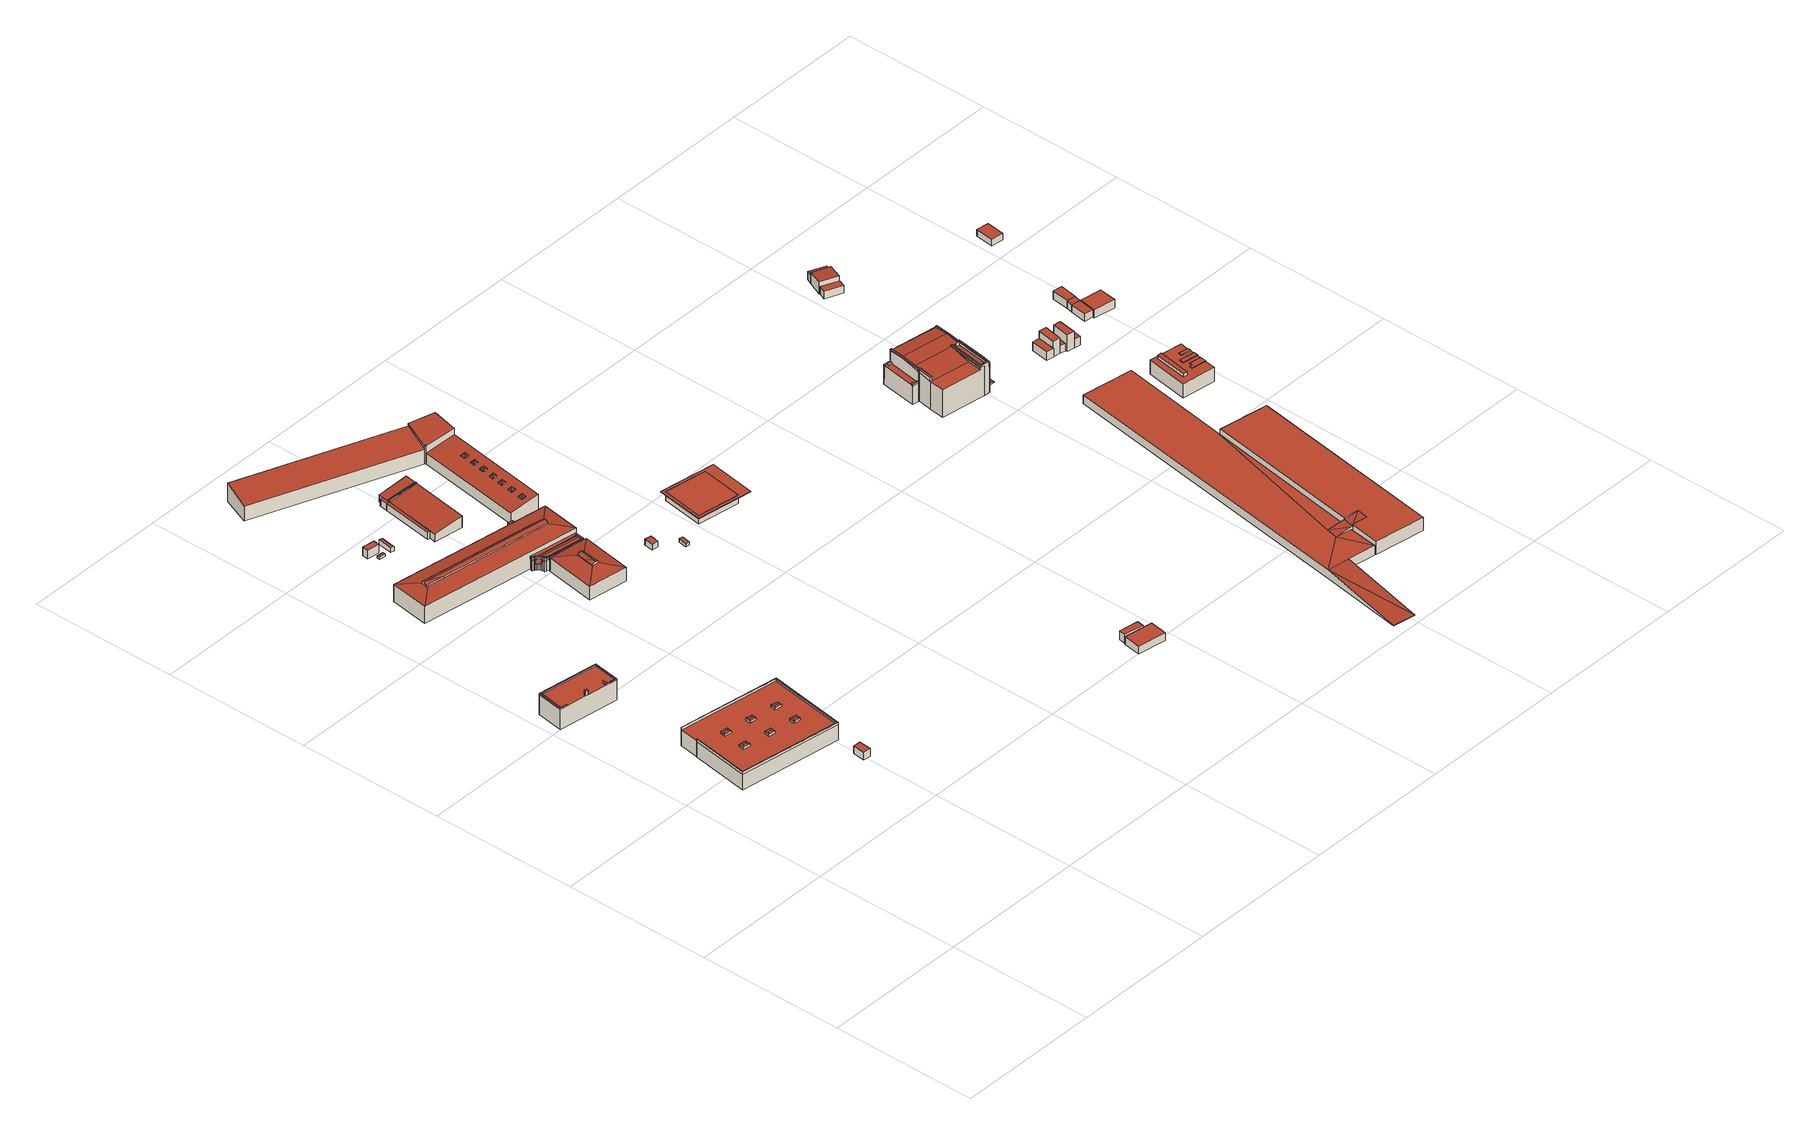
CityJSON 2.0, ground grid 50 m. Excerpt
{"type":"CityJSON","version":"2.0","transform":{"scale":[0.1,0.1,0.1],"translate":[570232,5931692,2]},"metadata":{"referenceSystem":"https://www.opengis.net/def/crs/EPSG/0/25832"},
"CityObjects":{
"building1":{"type":"Building","attributes":{"Grundfläche 2D":"194.594080","Grundhöhe NN":"5.024"},"children":["building1-1","building1-2"],"geometry":[{"type":"Solid","lod":"3","boundaries":[[[[0,1,2,3,4,5,6,7,8,9,10,11,12,13,14]],[[15,16,17,18,19,20,21,22,23,24]],[[8,7,23,22]],[[9,8,22,21]],[[10,9,21,20]],[[11,10,20,19]],[[12,11,19,18]],[[18,17,13,12]],[[25,14,13,17]],[[25,26,27,1,0,14]],[[27,28,2,1]],[[28,29,3,2]],[[29,30,31,24,6,5,4,3]],[[24,23,7,6]],[[32,27,26,25,33,34]],[[28,27,32,35]],[[29,28,35,36]],[[37,33,25,17,16,15,24,31,30,29,36,38]],[[33,37,38,36,35,32,34]]]],"semantics":{"surfaces":[{"type":"RoofSurface"},{"type":"WallSurface"},{"type":"GroundSurface"}],"values":[[0,0,1,1,1,1,1,1,1,1,1,1,1,1,1,1,1,1,2]]}}]},
"building1-1":{"type":"BuildingInstallation","parents":["building1"],"geometry":[{"type":"MultiSurface","lod":"3","boundaries":[[[39,40,41,42]],[[43,42,41]],[[40,39,44]],[[41,40,44,43]]],"semantics":{"surfaces":[{"type":"RoofSurface"},{"type":"WallSurface"}],"values":[0,1,1,1]}}]},
"building1-2":{"type":"BuildingInstallation","parents":["building1"],"geometry":[{"type":"MultiSurface","lod":"3","boundaries":[[[45,46,47,48]],[[48,47,16,49]],[[45,48,49,50]],[[50,15,46,45]],[[47,46,15,16]]],"semantics":{"surfaces":[{"type":"RoofSurface"},{"type":"WallSurface"}],"values":[0,1,1,1,1]}}]},
"building2":{"type":"Building","attributes":{"Grundfläche 2D":"957.517806","Grundhöhe NN":"5.438"},"children":["building2-1","building2-2","building2-3","building2-4","building2-5","building2-6"],"geometry":[{"type":"Solid","lod":"3","boundaries":[[[[51,52,53,54,55,56,57,58,59,60]],[[61,62,63,64,65]],[[66,64,56,55]],[[57,56,64,63]],[[63,62,58,57]],[[59,58,62,61]],[[60,59,61,65]],[[65,67,51,60]],[[67,68,52,51]],[[68,69,53,52]],[[69,70,54,53]],[[70,66,55,54]],[[65,64,66,71,72]],[[67,65,72,73]],[[68,67,73,74]],[[69,68,74,75]],[[70,69,75,76]],[[66,70,76,71]],[[75,74,73,72,71,76]]]],"semantics":{"surfaces":[{"type":"RoofSurface"},{"type":"WallSurface"},{"type":"GroundSurface"}],"values":[[0,0,1,1,1,1,1,1,1,1,1,1,1,1,1,1,1,1,2]]}}]},
"building2-1":{"type":"BuildingInstallation","parents":["building2"],"geometry":[{"type":"MultiSurface","lod":"3","boundaries":[[[77,78,79]],[[79,78,80,81]],[[77,82,80,78]],[[81,80,82]],[[83,84,77,79]],[[84,85,82,77]],[[85,86,81,82]],[[86,83,79,81]]],"semantics":{"surfaces":[{"type":"RoofSurface"},{"type":"WallSurface"}],"values":[0,0,0,0,1,1,1,1]}}]},
"building2-2":{"type":"BuildingInstallation","parents":["building2"],"geometry":[{"type":"MultiSurface","lod":"3","boundaries":[[[87,88,89]],[[89,88,90,91]],[[87,92,90,88]],[[91,90,92]],[[93,94,87,89]],[[94,95,92,87]],[[91,92,95,96]],[[89,91,96,93]]],"semantics":{"surfaces":[{"type":"RoofSurface"},{"type":"WallSurface"}],"values":[0,0,0,0,1,1,1,1]}}]},
"building2-3":{"type":"BuildingInstallation","parents":["building2"],"geometry":[{"type":"MultiSurface","lod":"3","boundaries":[[[97,98,99]],[[99,98,100,101]],[[97,102,100,98]],[[101,100,102]],[[103,104,97,99]],[[104,105,102,97]],[[105,106,101,102]],[[106,103,99,101]]],"semantics":{"surfaces":[{"type":"RoofSurface"},{"type":"WallSurface"}],"values":[0,0,0,0,1,1,1,1]}}]},
"building2-4":{"type":"BuildingInstallation","parents":["building2"],"geometry":[{"type":"MultiSurface","lod":"3","boundaries":[[[107,108,109]],[[109,108,110,111]],[[107,112,110,108]],[[111,110,112]],[[113,114,107,109]],[[114,115,112,107]],[[115,116,111,112]],[[116,113,109,111]]],"semantics":{"surfaces":[{"type":"RoofSurface"},{"type":"WallSurface"}],"values":[0,0,0,0,1,1,1,1]}}]},
"building2-5":{"type":"BuildingInstallation","parents":["building2"],"geometry":[{"type":"MultiSurface","lod":"3","boundaries":[[[117,118,119]],[[119,118,120,121]],[[117,122,120,118]],[[121,120,122]],[[123,124,117,119]],[[124,125,122,117]],[[125,126,121,122]],[[126,123,119,121]]],"semantics":{"surfaces":[{"type":"RoofSurface"},{"type":"WallSurface"}],"values":[0,0,0,0,1,1,1,1]}}]},
"building2-6":{"type":"BuildingInstallation","parents":["building2"],"geometry":[{"type":"MultiSurface","lod":"3","boundaries":[[[127,128,129]],[[129,128,130,131]],[[127,132,130,128]],[[131,130,132]],[[133,134,127,129]],[[134,135,132,127]],[[135,136,131,132]],[[136,133,129,131]]],"semantics":{"surfaces":[{"type":"RoofSurface"},{"type":"WallSurface"}],"values":[0,0,0,0,1,1,1,1]}}]},
"building3":{"type":"Building","attributes":{"Grundfläche 2D":"10.538592","Grundhöhe NN":"5.956"},"geometry":[{"type":"Solid","lod":"3","boundaries":[[[[137,138,139,140]],[[141,142,140,139]],[[142,143,137,140]],[[143,144,138,137]],[[144,141,139,138]],[[144,143,142,141]]]],"semantics":{"surfaces":[{"type":"RoofSurface"},{"type":"WallSurface"},{"type":"GroundSurface"}],"values":[[0,1,1,1,1,2]]}}]},
"building4":{"type":"Building","attributes":{"Grundfläche 2D":"2.074389","Grundhöhe NN":"2.469"},"geometry":[{"type":"Solid","lod":"3","boundaries":[[[[145,146,147,148]],[[149,150,148,147]],[[150,151,145,148]],[[151,152,146,145]],[[152,149,147,146]],[[152,151,150,149]]]],"semantics":{"surfaces":[{"type":"RoofSurface"},{"type":"WallSurface"},{"type":"GroundSurface"}],"values":[[0,1,1,1,1,2]]}}]},
"building5":{"type":"Building","attributes":{"Grundfläche 2D":"8.699367","Grundhöhe NN":"2.469"},"geometry":[{"type":"Solid","lod":"3","boundaries":[[[[153,154,155,156]],[[157,158,156,155]],[[158,159,153,156]],[[159,160,154,153]],[[160,157,155,154]],[[160,159,158,157]]]],"semantics":{"surfaces":[{"type":"RoofSurface"},{"type":"WallSurface"},{"type":"GroundSurface"}],"values":[[0,1,1,1,1,2]]}}]},
"building6":{"type":"Building","attributes":{"Grundfläche 2D":"1064.864746","Grundhöhe NN":"2.583"},"children":["building6-1","building6-2","building6-3","building6-4","building6-5"],"geometry":[{"type":"MultiSurface","lod":"3","boundaries":[[[161,162,163,164]],[[165,164,163,166,167,168]],[[169,170,171,172,161,164,165,168]],[[173,174,175,176,177]],[[178,179,175,174]],[[180,181,177,176,175,179,182,183,184]],[[185,186,187]],[[188,186,185]],[[189,186,188]],[[189,188,190]],[[191,189,192]],[[193,186,189,191,194]],[[195,196,197,198]],[[199,197,196]],[[200,197,199,201,202]],[[202,201,203,204]],[[205,206,207]],[[208,206,205]],[[209,210,208]],[[208,210,206]],[[211,210,209]],[[212,213,210,211]],[[213,214,215,216]],[[216,210,213]],[[216,217,218,210]],[[219,206,210,218]],[[220,221,222,223,224,225]],[[226,227,228,229,222,221,230]],[[231,232,233,234,224,223,235]],[[227,232,231,228]],[[236,237,238,239,240,241]],[[242,243,244,240,239,245]],[[236,241,246,247,248]],[[245,249,250,247,246,242]],[[251,252,253,254,255,256,257,258,259,260,261,262,263,264,265,266,267,268,269,270,271,272,273,274,275,276,277,278,279,280,281],[282,283,284,285,286,287,288,289,290]],[[172,220,225,162,161]],[[224,234,163,162,225]],[[166,163,234,233]],[[166,233,232,227,226,170,169,168,167]],[[170,226,230,221,220,172,171]],[[238,237,236,178,174,173]],[[178,236,248,182,179]],[[249,180,184,183,182,248,247,250]],[[239,238,173,177,181,180,249,245]],[[291,251,187,186]],[[279,278,192,189,190]],[[276,292,193,194]],[[196,195,271,270]],[[270,269,293,201,199,196]],[[294,275,204,203]],[[200,273,272,198,197]],[[283,217,216,215,214,285,284]],[[282,290,207,206,219]],[[223,222,295,296]],[[291,186,193,292,297,298,231,235,223,296,299]],[[228,231,298,300]],[[222,229,228,300,295]],[[301,297,292,276,275,294,302,303]],[[251,291,299,304]],[[252,251,304,305]],[[253,252,305,306]],[[254,253,306,307]],[[255,254,307,308]],[[309,257,256,255,308,310]],[[311,259,258,257,309,312]],[[260,259,311,313]],[[261,260,313,314]],[[315,263,262,261,314,316]],[[264,263,315,317]],[[265,264,317,318]],[[319,267,266,265,318,320]],[[321,269,268,267,319,322]],[[293,269,321,323]],[[241,240,324,325]],[[246,241,325,326]],[[242,246,326,327]],[[240,244,243,242,327,302,294,203,201,293,323,324]],[[298,297,301,303,302,327,326,325,324,323,321,322,319,320,318,317,315,316,314,313,311,312,309,310,308,307,306,305,304,299,296,295,300]]],"semantics":{"surfaces":[{"type":"RoofSurface"},{"type":"WallSurface"},{"type":"GroundSurface"}],"values":[0,0,0,0,0,0,0,0,0,0,0,0,0,0,0,0,0,0,0,0,0,0,0,0,0,0,0,0,0,0,0,0,0,0,0,1,1,1,1,1,1,1,1,1,1,1,1,1,1,1,1,1,1,1,1,1,1,1,1,1,1,1,1,1,1,1,1,1,1,1,1,1,1,1,1,1,1,2]}}]},
"building6-1":{"type":"BuildingInstallation","parents":["building6"],"geometry":[{"type":"MultiSurface","lod":"3","boundaries":[[[328,329,330,331,332,333,334]],[[194,191,329,328]],[[191,192,278,282,219,218,217,283,273,200,202,333,332,331,330,329]],[[202,204,334,333]],[[276,194,328,334,204,275]]],"semantics":{"surfaces":[{"type":"RoofSurface"},{"type":"WallSurface"}],"values":[0,1,1,1,1]}}]},
"building6-2":{"type":"BuildingInstallation","parents":["building6"],"geometry":[{"type":"MultiSurface","lod":"3","boundaries":[[[335,336,337,338,339,340,341,342,343,344,345,346,347,348,349,350,351,352,353,354,355,356,357,358,359,360,361,362]],[[252,253,348,347]],[[253,254,349,348]],[[350,349,254,255]],[[363,352,351,350,255,256,257,256,364]],[[363,365,366,354,353,352]],[[258,259,258,257]],[[366,367,355,354]],[[367,368,356,355]],[[368,369,262,261,262,263,358,357,356]],[[263,264,359,358]],[[264,265,360,359]],[[265,266,267,362,361,360]],[[271,195,198,272,370,336,335,362,267]],[[337,336,370,285,214,213]],[[213,212,211,339,338,337]],[[339,211,209,208,340]],[[208,205,341,340]],[[205,207,290,371,343,342,341]],[[343,371,279,190,188,344]],[[188,185,345,344]],[[185,187,251,252,347,346,345]]],"semantics":{"surfaces":[{"type":"RoofSurface"},{"type":"WallSurface"}],"values":[0,1,1,1,1,1,1,1,1,1,1,1,1,1,1,1,1,1,1,1,1,1]}}]},
"building6-3":{"type":"BuildingInstallation","parents":["building6"],"geometry":[{"type":"MultiSurface","lod":"3","boundaries":[[[372,373,374,375]],[[376,377,375,374]],[[377,378,372,375]],[[378,379,373,372]],[[379,376,374,373]],[[379,378,377,376]]],"semantics":{"surfaces":[{"type":"RoofSurface"},{"type":"WallSurface"},{"type":"OuterCeilingSurface"}],"values":[0,1,1,1,1,2]}}]},
"building6-4":{"type":"BuildingInstallation","parents":["building6"],"geometry":[{"type":"MultiSurface","lod":"3","boundaries":[[[380,381,382,383]],[[384,385,382,381]],[[385,386,383,382]],[[386,387,380,383]],[[387,384,381,380]],[[384,387,386,385]]],"semantics":{"surfaces":[{"type":"RoofSurface"},{"type":"WallSurface"},{"type":"OuterCeilingSurface"}],"values":[0,1,1,1,1,2]}}]},
"building6-5":{"type":"BuildingInstallation","parents":["building6"],"geometry":[{"type":"MultiSurface","lod":"3","boundaries":[[[366,365,363,364,388,389,369,368,367]],[[388,364,256,390]],[[389,388,390,391]],[[369,389,391,262]],[[257,258,259,260,261,262,391,390,256]]],"semantics":{"surfaces":[{"type":"RoofSurface"},{"type":"WallSurface"},{"type":"OuterCeilingSurface"}],"values":[0,1,1,1,2]}}]},
"building7":{"type":"Building","attributes":{"Grundfläche 2D":"6.784236","Grundhöhe NN":"2.469"},"geometry":[{"type":"Solid","lod":"3","boundaries":[[[[392,393,394,395]],[[396,393,392,397]],[[395,394,398,399]],[[397,392,395,399,400]],[[396,397,400,401]],[[398,394,393,396,401]],[[399,398,401,400]]]],"semantics":{"surfaces":[{"type":"RoofSurface"},{"type":"WallSurface"},{"type":"GroundSurface"}],"values":[[0,0,1,1,1,1,2]]}}]},
"building8":{"type":"Building","attributes":{"Grundfläche 2D":"217.759708","Grundhöhe NN":"2.469"},"children":["building8-1"],"geometry":[{"type":"Solid","lod":"3","boundaries":[[[[402,403,404,405,406,407]],[[408,409,410,411]],[[405,404,403,412,413]],[[405,413,414,409,406]],[[415,402,407,406,409,408,416]],[[403,402,415,412]],[[411,410,417,418]],[[408,411,418,416]],[[410,409,414,417]],[[418,417,414,413,412,415,416]]]],"semantics":{"surfaces":[{"type":"RoofSurface"},{"type":"WallSurface"},{"type":"GroundSurface"}],"values":[[0,0,1,1,1,1,1,1,1,2]]}}]},
"building8-1":{"type":"BuildingInstallation","parents":["building8"],"geometry":[{"type":"MultiSurface","lod":"3","boundaries":[[[419,420,421,422]],[[405,406,420,419]],[[406,407,421,420]],[[407,404,422,421]],[[419,422,404,405]]],"semantics":{"surfaces":[{"type":"RoofSurface"},{"type":"WallSurface"}],"values":[0,1,1,1,1]}}]},
"building9":{"type":"Building","attributes":{"Grundfläche 2D":"1054.915981","Grundhöhe NN":"2.255"},"children":["building9-1","building9-2","building9-3","building9-4","building9-5","building9-6","building9-7"],"geometry":[{"type":"Solid","lod":"3","boundaries":[[[[423,424,425,426]],[[427,428,429,430,431,432]],[[433,434,435,436]],[[431,425,437,438,432]],[[432,438,439,434,427]],[[427,434,433,428]],[[428,433,440,441,429]],[[429,441,442,426,430]],[[430,426,425,431]],[[423,426,442,443]],[[424,423,443,444]],[[425,424,444,437]],[[436,435,445,446]],[[433,436,446,440]],[[435,434,439,445]],[[439,438,437,444,443,442,441,440,446,445]]]],"semantics":{"surfaces":[{"type":"RoofSurface"},{"type":"WallSurface"},{"type":"GroundSurface"}],"values":[[0,0,0,1,1,1,1,1,1,1,1,1,1,1,1,2]]}}]},
"building9-1":{"type":"BuildingInstallation","parents":["building9"],"geometry":[{"type":"MultiSurface","lod":"3","boundaries":[[[447,448,449]],[[449,448,450]],[[451,448,447]],[[450,448,451]],[[447,449,452,453]],[[453,454,451,447]],[[450,451,454,455]],[[455,452,449,450]]],"semantics":{"surfaces":[{"type":"RoofSurface"},{"type":"WallSurface"}],"values":[0,0,0,0,1,1,1,1]}}]},
"building9-2":{"type":"BuildingInstallation","parents":["building9"],"geometry":[{"type":"MultiSurface","lod":"3","boundaries":[[[456,457,458]],[[458,457,459]],[[460,457,456]],[[459,457,460]],[[456,458,461,462]],[[462,463,460,456]],[[463,464,459,460]],[[458,459,464,461]]],"semantics":{"surfaces":[{"type":"RoofSurface"},{"type":"WallSurface"}],"values":[0,0,0,0,1,1,1,1]}}]},
"building9-3":{"type":"BuildingInstallation","parents":["building9"],"geometry":[{"type":"MultiSurface","lod":"3","boundaries":[[[465,466,467]],[[467,466,468]],[[469,466,465]],[[468,466,469]],[[470,471,465,467]],[[471,472,469,465]],[[472,473,468,469]],[[473,470,467,468]]],"semantics":{"surfaces":[{"type":"RoofSurface"},{"type":"WallSurface"}],"values":[0,0,0,0,1,1,1,1]}}]},
"building9-4":{"type":"BuildingInstallation","parents":["building9"],"geometry":[{"type":"MultiSurface","lod":"3","boundaries":[[[474,475,476]],[[476,475,477]],[[478,475,474]],[[477,475,478]],[[479,480,474,476]],[[480,481,478,474]],[[481,482,477,478]],[[482,479,476,477]]],"semantics":{"surfaces":[{"type":"RoofSurface"},{"type":"WallSurface"}],"values":[0,0,0,0,1,1,1,1]}}]},
"building9-5":{"type":"BuildingInstallation","parents":["building9"],"geometry":[{"type":"MultiSurface","lod":"3","boundaries":[[[483,484,485]],[[485,484,486]],[[487,484,483]],[[486,484,487]],[[488,489,483,485]],[[489,490,487,483]],[[490,491,486,487]],[[491,488,485,486]]],"semantics":{"surfaces":[{"type":"RoofSurface"},{"type":"WallSurface"}],"values":[0,0,0,0,1,1,1,1]}}]},
"building9-6":{"type":"BuildingInstallation","parents":["building9"],"geometry":[{"type":"MultiSurface","lod":"3","boundaries":[[[492,493,494]],[[494,493,495]],[[496,493,492]],[[495,493,496]],[[497,498,492,494]],[[498,499,496,492]],[[499,500,495,496]],[[500,497,494,495]]],"semantics":{"surfaces":[{"type":"RoofSurface"},{"type":"WallSurface"}],"values":[0,0,0,0,1,1,1,1]}}]},
"building9-7":{"type":"BuildingInstallation","parents":["building9"],"geometry":[{"type":"MultiSurface","lod":"3","boundaries":[[[501,502,503]],[[503,502,504]],[[505,502,501]],[[504,502,505]],[[506,507,501,503]],[[507,508,505,501]],[[508,509,504,505]],[[509,506,503,504]]],"semantics":{"surfaces":[{"type":"RoofSurface"},{"type":"WallSurface"}],"values":[0,0,0,0,1,1,1,1]}}]},
"building10":{"type":"Building","attributes":{"Grundfläche 2D":"5.815986","Grundhöhe NN":"2.583"},"geometry":[{"type":"Solid","lod":"3","boundaries":[[[[510,511,512]],[[510,512,513]],[[514,515,512,511]],[[515,516,513,512]],[[516,517,510,513]],[[517,514,511,510]],[[517,516,515,514]]]],"semantics":{"surfaces":[{"type":"RoofSurface"},{"type":"WallSurface"},{"type":"GroundSurface"}],"values":[[0,0,1,1,1,1,2]]}}]},
"building11":{"type":"Building","attributes":{"Grundfläche 2D":"45.870461","Grundhöhe NN":"2.469"},"children":["building11-1"],"geometry":[{"type":"Solid","lod":"3","boundaries":[[[[406,405,518,519,520,521]],[[522,523,410,409]],[[523,522,524,525]],[[410,523,525,417]],[[409,410,417,414]],[[406,409,414,413,405]],[[526,519,518,405,413,527]],[[520,519,526,528]],[[409,406,521,520,528,524,522]],[[525,524,528,526,527,413,414,417]]]],"semantics":{"surfaces":[{"type":"RoofSurface"},{"type":"WallSurface"},{"type":"GroundSurface"}],"values":[[0,0,1,1,1,1,1,1,1,2]]}}]},
"building11-1":{"type":"BuildingInstallation","parents":["building11"],"geometry":[{"type":"MultiSurface","lod":"3","boundaries":[[[419,529,530,420]],[[405,518,529,419]],[[530,529,518,521]],[[420,530,521,406]],[[406,405,419,420]]],"semantics":{"surfaces":[{"type":"RoofSurface"},{"type":"WallSurface"}],"values":[0,1,1,1,1]}}]},
"building12":{"type":"Building","attributes":{"Grundfläche 2D":"6.766261","Grundhöhe NN":"5.879"},"geometry":[{"type":"Solid","lod":"3","boundaries":[[[[531,532,533,534]],[[535,536,534,533]],[[536,537,531,534]],[[537,538,532,531]],[[538,535,533,532]],[[538,537,536,535]]]],"semantics":{"surfaces":[{"type":"RoofSurface"},{"type":"WallSurface"},{"type":"GroundSurface"}],"values":[[0,1,1,1,1,2]]}}]},
"building13":{"type":"Building","attributes":{"Grundfläche 2D":"3.968712","Grundhöhe NN":"5.653"},"geometry":[{"type":"Solid","lod":"3","boundaries":[[[[539,540,541,542]],[[543,544,542,541]],[[544,545,539,542]],[[545,546,540,539]],[[546,543,541,540]],[[546,545,544,543]]]],"semantics":{"surfaces":[{"type":"RoofSurface"},{"type":"WallSurface"},{"type":"GroundSurface"}],"values":[[0,1,1,1,1,2]]}}]},
"building14":{"type":"Building","attributes":{"Grundfläche 2D":"58.089666","Grundhöhe NN":"6.119"},"geometry":[{"type":"Solid","lod":"3","boundaries":[[[[547,548,549,550]],[[551,552,550,549]],[[552,553,547,550]],[[553,554,548,547]],[[554,551,549,548]],[[554,553,552,551]]]],"semantics":{"surfaces":[{"type":"RoofSurface"},{"type":"WallSurface"},{"type":"GroundSurface"}],"values":[[0,1,1,1,1,2]]}}]},
"building15":{"type":"Building","attributes":{"Grundfläche 2D":"15.991625","Grundhöhe NN":"6.156"},"geometry":[{"type":"Solid","lod":"3","boundaries":[[[[555,556,557,558]],[[559,560,558,557]],[[560,561,555,558]],[[561,562,556,555]],[[562,559,557,556]],[[562,561,560,559]]]],"semantics":{"surfaces":[{"type":"RoofSurface"},{"type":"WallSurface"},{"type":"GroundSurface"}],"values":[[0,1,1,1,1,2]]}}]},
"building16":{"type":"Building","attributes":{"Grundfläche 2D":"209.991957","Grundhöhe NN":"5.858"},"geometry":[{"type":"Solid","lod":"3","boundaries":[[[[563,564,565,566]],[[567,568,566,565]],[[568,569,563,566]],[[569,570,564,563]],[[570,567,565,564]],[[570,569,568,567]]]],"semantics":{"surfaces":[{"type":"RoofSurface"},{"type":"WallSurface"},{"type":"GroundSurface"}],"values":[[0,1,1,1,1,2]]}}]},
"building17":{"type":"Building","attributes":{"Grundfläche 2D":"320.270136","Grundhöhe NN":"8.797"},"geometry":[{"type":"MultiSurface","lod":"3","boundaries":[[[571,572,573,574],[563,566,565,564]],[[575,576,563,564]],[[577,575,564,565]],[[578,577,565,566]],[[576,578,566,563]],[[579,580,573,572]],[[580,581,574,573]],[[581,582,571,574]],[[582,579,572,571]],[[582,581,580,579]]],"semantics":{"surfaces":[{"type":"RoofSurface"},{"type":"WallSurface"},{"type":"GroundSurface"}],"values":[0,1,1,1,1,1,1,1,1,2]}}]},
"building18":{"type":"Building","attributes":{"Grundfläche 2D":"3258.819553","Grundhöhe NN":"5.556"},"geometry":[{"type":"Solid","lod":"3","boundaries":[[[[583,584,585]],[[584,586,587,585]],[[588,589,586]],[[589,587,586]],[[590,591,583]],[[592,590,583,593]],[[594,585,595]],[[596,593,583,585,594,597]],[[598,593,599]],[[592,593,598]],[[600,601,602,603,589,588,604,605]],[[586,584,583,591,606,607]],[[585,587,608,609,595]],[[597,594,595,609,610]],[[596,597,610,611]],[[612,599,593,596,611,613]],[[598,599,612,614]],[[592,598,614,615]],[[590,592,615,616]],[[591,590,616,606]],[[587,603,602,617,608]],[[587,589,603]],[[586,604,588]],[[605,604,586,607,618]],[[600,605,618,619]],[[601,600,619,620]],[[602,601,620,617]],[[615,614,612,613,611,610,609,608,617,620,619,618,607,606,616]]]],"semantics":{"surfaces":[{"type":"RoofSurface"},{"type":"WallSurface"},{"type":"GroundSurface"}],"values":[[0,0,0,0,0,0,0,0,0,0,0,1,1,1,1,1,1,1,1,1,1,1,1,1,1,1,1,2]]}}]},
"building19":{"type":"Building","attributes":{"Grundfläche 2D":"425.175677","Grundhöhe NN":"5.547"},"children":["building19-1","building19-2","building19-3","building19-4"],"geometry":[{"type":"MultiSurface","lod":"3","boundaries":[[[621,622,623,624,625,626,627,628,629,630,631,632,633,634,635,636,637,638,639,640,641]],[[642,643,644,645,646,647,648,649,650,651,652,653,654,655]],[[656,657,658,659,660,661,662,663,664,665,666]],[[667,668,669,670,671,672,673,674,675,629,642,655,676,677,678]],[[679,680,681]],[[680,642,629,681]],[[682,677,676,683,684,685,686]],[[686,687,682]],[[688,689,682,687]],[[690,691,692,693,694,695,696,697,698]],[[699,700,701,702,701,700,703]],[[681,629,628]],[[674,630,629,675]],[[674,704,631,630]],[[705,706,632,631,704,707,708,709]],[[632,706,710,711,633]],[[711,712,634,633]],[[712,713,714,636,635,634]],[[715,669,668,638,637,636,714,716,717,718]],[[678,639,638,668,667]],[[678,677,719,720,640,639]],[[720,721,722,723,724,621,641,640]],[[623,622,621,703,700,701,702,725,624]],[[703,621,724]],[[725,726,625,624]],[[626,625,726]],[[727,627,626]],[[628,627,727,681]],[[645,644,728]],[[729,730,648,647,646,645,731,732]],[[730,733,649,648]],[[733,687,650,649]],[[687,686,651,650]],[[686,685,684,653,652,651]],[[684,683,654,653]],[[683,676,655,642,655,654]],[[642,680,643]],[[680,728,644,643]],[[714,659,658,669,715,718,717,716]],[[714,713,712,661,660,659]],[[711,662,661,712]],[[711,710,706,663,662]],[[704,664,663,706,705,709,708,707]],[[673,665,664,704,674]],[[673,672,666,665]],[[672,671,656,666]],[[671,670,657,656]],[[670,669,658,657]],[[734,725,702,701,700,699,735,736]],[[726,725,734,737]],[[681,727,738,739]],[[727,626,726,737,738]],[[679,681,739,740]],[[680,679,740,741]],[[728,680,741,742,695,743]],[[694,693,692,691,744,730,729,732,731,645,728,743,695]],[[730,744,691,745,746,733]],[[687,733,746,747]],[[688,687,747,748]],[[749,735,699,703,722,720,689,688,748,750]],[[696,695,742,751]],[[690,698,697,696,751,752]],[[691,690,752,745]],[[742,741,740,739,738,737,734,736,735,749,750,748,747,746,745,752,751]]],"semantics":{"surfaces":[{"type":"RoofSurface"},{"type":"WallSurface"},{"type":"GroundSurface"}],"values":[0,0,0,0,0,0,0,0,0,0,0,1,1,1,1,1,1,1,1,1,1,1,1,1,1,1,1,1,1,1,1,1,1,1,1,1,1,1,1,1,1,1,1,1,1,1,1,1,1,1,1,1,1,1,1,1,1,1,1,1,1,1,1,2]}}]},
"building19-1":{"type":"BuildingInstallation","parents":["building19"],"geometry":[{"type":"MultiSurface","lod":"3","boundaries":[[[753,754,755,756,743,757]],[[697,758,754,753]],[[755,754,758,759]],[[759,694,756,755]],[[694,695,743,756]],[[695,696,757,743]],[[696,697,753,757]]],"semantics":{"surfaces":[{"type":"RoofSurface"},{"type":"WallSurface"}],"values":[0,1,1,1,1,1,1]}}]},
"building19-2":{"type":"BuildingInstallation","parents":["building19"],"geometry":[{"type":"MultiSurface","lod":"3","boundaries":[[[744,760,761,762,763,764,765]],[[760,744,691,692,693,761]],[[693,766,762,761]],[[763,762,766,767]],[[767,698,764,763]],[[698,690,765,764]],[[690,691,744,765]]],"semantics":{"surfaces":[{"type":"RoofSurface"},{"type":"WallSurface"}],"values":[0,1,1,1,1,1,1]}}]},
"building19-3":{"type":"BuildingInstallation","parents":["building19"],"geometry":[{"type":"MultiSurface","lod":"3","boundaries":[[[768,769,770,771]],[[772,768,771,773]],[[769,768,772,774]],[[774,775,770,769]],[[774,772,773,775]]],"semantics":{"surfaces":[{"type":"RoofSurface"},{"type":"WallSurface"},{"type":"OuterCeilingSurface"}],"values":[0,1,1,1,2]}}]},
"building19-4":{"type":"BuildingInstallation","parents":["building19"],"geometry":[{"type":"MultiSurface","lod":"3","boundaries":[[[776,777,778,779]],[[780,776,779,781]],[[777,776,780,782]],[[778,777,782,783]],[[782,780,781,783]]],"semantics":{"surfaces":[{"type":"RoofSurface"},{"type":"WallSurface"},{"type":"OuterCeilingSurface"}],"values":[0,1,1,1,2]}}]},
"building20":{"type":"Building","attributes":{"Grundfläche 2D":"15.778420","Grundhöhe NN":"5.594"},"geometry":[{"type":"Solid","lod":"3","boundaries":[[[[784,785,786,787]],[[785,784,788,789]],[[786,785,789,790]],[[787,786,790,791]],[[784,787,791,788]],[[789,788,791,790]]]],"semantics":{"surfaces":[{"type":"RoofSurface"},{"type":"WallSurface"},{"type":"GroundSurface"}],"values":[[0,1,1,1,1,2]]}}]},
"building21":{"type":"Building","attributes":{"Grundfläche 2D":"15.121311","Grundhöhe NN":"5.041"},"geometry":[{"type":"Solid","lod":"3","boundaries":[[[[792,793,794,795]],[[796,797,795,794]],[[797,798,792,795]],[[798,799,793,792]],[[799,796,794,793]],[[799,798,797,796]]]],"semantics":{"surfaces":[{"type":"RoofSurface"},{"type":"WallSurface"},{"type":"GroundSurface"}],"values":[[0,1,1,1,1,2]]}}]},
"building22":{"type":"Building","attributes":{"Grundfläche 2D":"14.805400","Grundhöhe NN":"5.618"},"geometry":[{"type":"Solid","lod":"3","boundaries":[[[[800,801,802,803]],[[788,804,803,802]],[[804,805,800,803]],[[805,806,801,800]],[[806,788,802,801]],[[806,805,804,788]]]],"semantics":{"surfaces":[{"type":"RoofSurface"},{"type":"WallSurface"},{"type":"GroundSurface"}],"values":[[0,1,1,1,1,2]]}}]},
"building23":{"type":"Building","attributes":{"Grundfläche 2D":"34.534091","Grundhöhe NN":"4.877"},"geometry":[{"type":"Solid","lod":"3","boundaries":[[[[807,808,809,810]],[[807,810,811,812]],[[808,807,812,813]],[[809,808,813,814]],[[810,809,814,811]],[[813,812,811,814]]]],"semantics":{"surfaces":[{"type":"RoofSurface"},{"type":"WallSurface"},{"type":"GroundSurface"}],"values":[[0,1,1,1,1,2]]}}]},
"building24":{"type":"Building","attributes":{"Grundfläche 2D":"12.216210","Grundhöhe NN":"5.635"},"geometry":[{"type":"Solid","lod":"3","boundaries":[[[[815,816,817,818]],[[816,815,806,805]],[[817,816,805,819]],[[818,817,819,820]],[[815,818,820,806]],[[805,806,820,819]]]],"semantics":{"surfaces":[{"type":"RoofSurface"},{"type":"WallSurface"},{"type":"GroundSurface"}],"values":[[0,1,1,1,1,2]]}}]},
"building25":{"type":"Building","attributes":{"Grundfläche 2D":"167.999807","Grundhöhe NN":"5.617"},"children":["building25-1","building25-2"],"geometry":[{"type":"Solid","lod":"3","boundaries":[[[[821,822,823,824]],[[825,826,827,828,829,830]],[[831,832,833,834,835,836,837,838,839,840,841,842,843,844],[845,846,847,848]],[[824,823,847,846]],[[846,845,821,824]],[[822,821,845,848]],[[823,822,848,847]],[[828,827,837,836]],[[836,835,829,828]],[[835,834,830,829]],[[825,830,834,833]],[[826,825,833,832]],[[832,837,827,826]],[[843,842,849,850]],[[844,843,850,851]],[[831,844,851,852]],[[842,841,840,839,838,837,832,831,852,849]],[[852,851,850,849]]]],"semantics":{"surfaces":[{"type":"RoofSurface"},{"type":"WallSurface"},{"type":"GroundSurface"}],"values":[[0,0,0,1,1,1,1,1,1,1,1,1,1,1,1,1,1,2]]}}]},
"building25-1":{"type":"BuildingInstallation","parents":["building25"],"geometry":[{"type":"MultiSurface","lod":"3","boundaries":[[[853,854,855,856]],[[856,855,841,857]],[[853,856,857,858]],[[854,853,858,840]],[[840,841,855,854]]],"semantics":{"surfaces":[{"type":"RoofSurface"},{"type":"WallSurface"}],"values":[0,1,1,1,1]}}]},
"building25-2":{"type":"BuildingInstallation","parents":["building25"],"geometry":[{"type":"MultiSurface","lod":"3","boundaries":[[[859,860,861,862]],[[862,861,839,863]],[[863,864,859,862]],[[864,838,860,859]],[[838,839,861,860]]],"semantics":{"surfaces":[{"type":"RoofSurface"},{"type":"WallSurface"}],"values":[0,1,1,1,1]}}]},
"building26":{"type":"Building","attributes":{"Grundfläche 2D":"14.830172","Grundhöhe NN":"5.614"},"geometry":[{"type":"Solid","lod":"3","boundaries":[[[[865,866,867,868]],[[866,865,869,870]],[[867,866,870,871]],[[868,867,871,872]],[[865,868,872,869]],[[870,869,872,871]]]],"semantics":{"surfaces":[{"type":"RoofSurface"},{"type":"WallSurface"},{"type":"GroundSurface"}],"values":[[0,1,1,1,1,2]]}}]},
"building27":{"type":"Building","attributes":{"Grundfläche 2D":"12.306995","Grundhöhe NN":"4.830"},"geometry":[{"type":"Solid","lod":"3","boundaries":[[[[873,874,875,876]],[[877,878,876,875]],[[878,879,873,876]],[[879,880,874,873]],[[880,877,875,874]],[[880,879,878,877]]]],"semantics":{"surfaces":[{"type":"RoofSurface"},{"type":"WallSurface"},{"type":"GroundSurface"}],"values":[[0,1,1,1,1,2]]}}]},
"building28":{"type":"Building","attributes":{"Grundfläche 2D":"14.423477","Grundhöhe NN":"5.618"},"geometry":[{"type":"Solid","lod":"3","boundaries":[[[[881,882,883,884]],[[872,871,884,883]],[[871,885,881,884]],[[885,886,882,881]],[[886,872,883,882]],[[886,885,871,872]]]],"semantics":{"surfaces":[{"type":"RoofSurface"},{"type":"WallSurface"},{"type":"GroundSurface"}],"values":[[0,1,1,1,1,2]]}}]},
"building29":{"type":"Building","attributes":{"Grundfläche 2D":"16.993896","Grundhöhe NN":"5.702"},"geometry":[{"type":"Solid","lod":"3","boundaries":[[[[887,888,889,890]],[[891,892,890,889]],[[892,893,887,890]],[[893,894,888,887]],[[894,891,889,888]],[[894,893,892,891]]]],"semantics":{"surfaces":[{"type":"RoofSurface"},{"type":"WallSurface"},{"type":"GroundSurface"}],"values":[[0,1,1,1,1,2]]}}]},
"building30":{"type":"Building","attributes":{"Grundfläche 2D":"5.955194","Grundhöhe NN":"5.778"},"geometry":[{"type":"Solid","lod":"3","boundaries":[[[[889,895,896,890]],[[897,898,890,896]],[[898,899,889,890]],[[899,900,895,889]],[[900,897,896,895]],[[900,899,898,897]]]],"semantics":{"surfaces":[{"type":"RoofSurface"},{"type":"WallSurface"},{"type":"GroundSurface"}],"values":[[0,1,1,1,1,2]]}}]},
"building31":{"type":"Building","attributes":{"Grundfläche 2D":"18.594467","Grundhöhe NN":"5.754"},"geometry":[{"type":"Solid","lod":"3","boundaries":[[[[896,895,901,902]],[[903,904,902,901]],[[904,897,896,902]],[[897,900,895,896]],[[900,903,901,895]],[[900,897,904,903]]]],"semantics":{"surfaces":[{"type":"RoofSurface"},{"type":"WallSurface"},{"type":"GroundSurface"}],"values":[[0,1,1,1,1,2]]}}]},
"building32":{"type":"Building","attributes":{"Grundfläche 2D":"43.575238","Grundhöhe NN":"5.696"},"geometry":[{"type":"Solid","lod":"3","boundaries":[[[[905,906,907,908]],[[906,905,909,910]],[[907,906,910,911]],[[908,907,911,912]],[[905,908,912,909]],[[910,909,912,911]]]],"semantics":{"surfaces":[{"type":"RoofSurface"},{"type":"WallSurface"},{"type":"GroundSurface"}],"values":[[0,1,1,1,1,2]]}}]},
"building33":{"type":"Building","attributes":{"Grundfläche 2D":"25.716016","Grundhöhe NN":"4.997"},"geometry":[{"type":"Solid","lod":"3","boundaries":[[[[913,914,915,916]],[[917,918,916,915]],[[918,919,913,916]],[[919,920,914,913]],[[920,917,915,914]],[[920,919,918,917]]]],"semantics":{"surfaces":[{"type":"RoofSurface"},{"type":"WallSurface"},{"type":"GroundSurface"}],"values":[[0,1,1,1,1,2]]}}]}
},
"vertices":[
[217,1451,105],[229,1539,105],[20,1569,105],[7,1478,105],[9,1478,105],[12,1477,105],[33,1474,105],[34,1478,105],[13,1481,105],[25,1564,105],[225,1535,105],[213,1452,105],[193,1455,105],[193,1451,105],[216,1448,105],[101,1465,102],[109,1463,102],[193,1451,102],[193,1455,102],[213,1452,102],[225,1535,102],[25,1564,102],[13,1481,102],[34,1478,102],[33,1474,102],[216,1448,102],[217,1451,102],[229,1539,102],[20,1569,102],[7,1478,102],[9,1478,102],[12,1477,102],[229,1539,30],[216,1448,30],[217,1451,30],[20,1569,30],[7,1478,30],[12,1477,30],[9,1478,30],
[179,1476,102],[177,1460,104],[186,1459,104],[187,1475,102],[186,1459,102],[177,1460,102],
[102,1471,119],[101,1465,119],[109,1463,119],[110,1470,119],[110,1470,102],[102,1471,102],
[160,1101,98],[130,902,98],[482,850,98],[521,1117,98],[173,1169,98],[173,1167,98],[518,1116,98],[479,853,98],[133,904,98],[162,1100,98],[133,904,90],[479,853,90],[518,1116,90],[173,1167,90],[162,1100,90],[173,1169,90],[160,1101,90],[130,902,90],[482,850,90],[521,1117,90],[173,1169,34],[162,1100,34],[160,1101,34],[130,902,34],[482,850,34],[521,1117,34],
[404,948,97],[412,957,98],[406,966,97],[422,955,98],[431,963,97],[428,945,97],[406,966,90],[404,948,90],[428,945,90],[431,963,90],
[311,962,97],[319,970,98],[314,980,97],[329,969,98],[338,977,97],[335,958,97],[314,980,90],[311,962,90],[335,958,90],[338,977,90],
[218,976,97],[227,984,98],[221,994,97],[236,983,98],[245,990,97],[243,972,97],[221,994,90],[218,976,90],[243,972,90],[245,990,90],
[323,1042,97],[331,1051,98],[325,1061,97],[340,1050,98],[349,1057,97],[347,1039,97],[325,1061,90],[323,1042,90],[347,1039,90],[349,1057,90],
[416,1029,97],[424,1037,98],[418,1047,97],[433,1036,98],[442,1043,97],[440,1025,97],[418,1047,90],[416,1029,90],[440,1025,90],[442,1043,90],
[230,1056,97],[238,1065,98],[233,1074,97],[248,1063,98],[257,1071,97],[254,1053,97],[233,1074,90],[230,1056,90],[254,1053,90],[257,1071,90],
[458,772,67],[454,730,67],[479,728,67],[483,770,67],[479,728,40],[483,770,40],[458,772,40],[454,730,40],
[313,2401,14],[314,2410,14],[293,2413,14],[292,2403,14],[293,2413,5],[292,2403,5],[313,2401,5],[314,2410,5],
[314,2425,35],[317,2446,35],[276,2452,35],[273,2431,35],[276,2452,5],[273,2431,5],[314,2425,5],[317,2446,5],
[217,2170,86],[215,2159,81],[278,2150,81],[230,2168,86],[652,2105,86],[659,2092,81],[660,2094,82],[661,2103,86],[662,2112,82],[663,2114,81],[601,2124,81],[219,2181,81],[614,1941,70],[609,1908,70],[618,1888,77],[624,1930,77],[625,1939,77],[604,1878,71],[616,1876,77],[636,1938,70],[635,1938,71],[627,1875,71],[627,1876,71],[631,1903,70],[540,2045,49],[538,2054,51],[537,2046,49],[545,2043,49],[554,2041,48],[547,2042,48],[698,2022,49],[697,2020,48],[704,2028,51],[703,2021,49],[560,2013,49],[570,2012,49],[570,2015,49],[560,2016,49],[570,2010,49],[694,1996,49],[569,2005,50],[693,1994,49],[698,1985,50],[699,1993,49],[553,2037,51],[557,2038,50],[551,2038,50],[556,2032,51],[558,2029,51],[561,2028,51],[558,2027,51],[559,2024,50],[560,2022,50],[560,2018,50],[561,2018,50],[571,2017,50],[694,1998,50],[696,2008,51],[697,2017,50],[219,2181,75],[220,2181,76],[171,2245,66],[151,2112,66],[218,2159,76],[215,2159,75],[663,2114,76],[662,2112,76],[727,2162,66],[338,2220,66],[601,2124,76],[707,2028,66],[660,2094,76],[659,2092,76],[278,2150,76],[538,2054,66],[604,1878,67],[609,1908,67],[614,1941,67],[616,1941,67],[566,2005,55],[540,1831,55],[701,1985,55],[698,1985,55],[569,2005,55],[635,1938,67],[674,1811,55],[627,1876,67],[627,1875,67],[636,1938,67],[631,1904,67],[537,2046,43],[535,2047,43],[534,2042,43],[539,2041,43],[542,2039,43],[544,2038,43],[546,2037,43],[548,2035,43],[549,2034,43],[552,2030,43],[554,2026,43],[555,2023,43],[555,2021,43],[556,2017,43],[555,2013,43],[559,2012,43],[560,2012,43],[567,2011,43],[570,2010,43],[570,2012,43],[560,2013,43],[560,2016,43],[694,1996,43],[693,1994,43],[699,1993,43],[703,2021,43],[698,2022,43],[697,2020,43],[547,2042,43],[545,2043,43],[540,2045,43],[697,2017,43],[694,1998,43],[561,2018,43],[560,2018,43],[560,2022,43],[558,2027,43],[556,2032,43],[553,2037,43],[551,2038,43],[538,2054,43],[704,2028,43],[569,2005,43],[698,1985,43],[171,2245,6],[151,2112,6],[704,2028,6],[707,2028,6],[538,2054,6],[727,2162,6],[703,2021,6],[698,1985,6],[699,1993,6],[537,2046,6],[535,2047,6],[534,2042,6],[539,2041,6],[542,2039,6],[546,2037,6],[544,2038,6],[549,2034,6],[548,2035,6],[552,2030,6],[554,2026,6],[555,2021,6],[555,2023,6],[556,2017,6],[555,2013,6],[560,2012,6],[559,2012,6],[570,2010,6],[567,2011,6],[569,2005,6],[566,2005,6],[540,1831,6],[674,1811,6],[701,1985,6],
[703,2021,52],[698,2022,52],[697,2020,52],[694,1998,52],[694,1996,52],[693,1994,52],[699,1993,52],
[560,2013,53],[560,2017,53],[560,2022,53],[559,2024,53],[558,2027,53],[556,2032,53],[553,2037,53],[551,2038,53],[549,2040,53],[545,2043,53],[540,2045,53],[537,2046,53],[535,2047,53],[534,2042,53],[539,2041,53],[542,2039,53],[544,2038,53],[546,2037,53],[548,2035,53],[549,2034,53],[552,2030,53],[554,2026,53],[555,2023,53],[555,2021,53],[556,2017,53],[555,2013,53],[559,2012,53],[560,2012,53],[546,2037,45],[544,2038,45],[548,2035,45],[549,2034,45],[552,2030,45],[554,2026,45],[555,2023,45],[560,2017,43],[549,2040,43],
[340,2233,36],[317,2236,36],[315,2224,39],[338,2220,39],[315,2224,34],[338,2220,34],[340,2233,34],[317,2236,34],
[625,2190,36],[602,2193,36],[600,2181,39],[623,2177,39],[602,2193,34],[600,2181,34],[623,2177,34],[625,2190,34],
[528,2026,45],[538,2012,45],[528,2026,43],[538,2012,43],
[346,2400,22],[354,2450,22],[344,2451,22],[337,2401,22],[358,2449,19],[350,2399,19],[344,2451,5],[337,2401,5],[350,2399,5],[358,2449,5],
[457,2340,31],[557,2325,47],[587,2521,47],[587,2522,47],[487,2538,31],[487,2536,31],[461,2361,30],[487,2538,30],[478,2539,30],[452,2362,30],[557,2325,5],[587,2522,5],[487,2538,5],[457,2340,5],[461,2361,5],[478,2539,5],[452,2362,5],
[587,2522,49],[487,2538,36],[487,2536,36],[587,2521,49],
[662,2235,43],[764,2219,57],[819,2582,57],[716,2597,43],[751,2696,78],[714,2601,67],[717,2601,68],[716,2597,67],[819,2582,78],[831,2665,85],[714,2601,54],[751,2696,69],[215,2906,69],[178,2812,54],[819,2582,3],[831,2665,3],[751,2696,3],[714,2601,3],[717,2601,3],[716,2597,3],[662,2235,3],[764,2219,3],[215,2906,3],[178,2812,3],
[742,2383,54],[747,2375,57],[756,2381,56],[754,2366,56],[739,2368,54],[756,2381,52],[742,2383,51],[739,2368,51],[754,2366,52],
[736,2345,54],[741,2336,57],[750,2343,56],[748,2327,56],[733,2329,54],[750,2343,52],[736,2345,51],[733,2329,51],[748,2327,52],
[748,2426,54],[753,2417,57],[763,2423,56],[760,2408,56],[746,2410,54],[763,2423,52],[748,2426,51],[746,2410,51],[760,2408,52],
[754,2465,54],[759,2457,57],[769,2463,56],[766,2448,56],[752,2450,54],[769,2463,52],[754,2465,51],[752,2450,51],[766,2448,52],
[760,2507,54],[766,2498,57],[775,2504,56],[773,2489,56],[758,2491,54],[775,2504,52],[760,2507,51],[758,2491,51],[773,2489,52],
[723,2259,54],[728,2251,57],[738,2257,56],[735,2242,56],[721,2244,54],[738,2257,52],[723,2259,51],[721,2244,51],[735,2242,52],
[730,2303,54],[735,2295,57],[744,2301,56],[742,2285,56],[727,2287,54],[744,2301,52],[730,2303,51],[727,2287,51],[742,2285,52],
[651,2217,30],[633,2220,33],[628,2188,33],[646,2185,30],[633,2220,6],[628,2188,6],[646,2185,6],[651,2217,6],
[587,2526,47],[593,2565,47],[493,2580,31],[488,2541,31],[491,2564,30],[482,2566,30],[491,2564,5],[482,2566,5],[593,2565,5],[587,2526,5],[493,2580,5],
[587,2526,49],[488,2541,36],
[798,1823,59],[820,1820,59],[825,1850,59],[803,1854,59],[825,1850,39],[803,1854,39],[798,1823,39],[820,1820,39],
[886,1761,48],[892,1790,48],[879,1792,48],[873,1763,48],[879,1792,37],[873,1763,37],[886,1761,37],[892,1790,37],
[1431,451,68],[1440,510,68],[1344,525,68],[1335,466,68],[1344,525,41],[1335,466,41],[1431,451,41],[1440,510,41],
[1411,517,73],[1415,540,73],[1349,551,73],[1345,528,73],[1349,551,42],[1345,528,42],[1411,517,42],[1415,540,42],
[1120,1781,70],[1142,1923,70],[998,1945,70],[976,1803,70],[998,1945,39],[976,1803,39],[1120,1781,39],[1142,1923,39],
[1181,1927,70],[989,1956,70],[964,1793,70],[1156,1765,70],[1142,1923,68],[1120,1781,68],[998,1945,68],[976,1803,68],[989,1956,68],[964,1793,68],[1156,1765,68],[1181,1927,68],
[2086,380,68],[2140,372,75],[2093,419,68],[2146,371,75],[2152,409,76],[2198,363,82],[2204,401,82],[2124,270,70],[2140,372,67],[2030,285,69],[1955,297,67],[2230,945,67],[2146,410,67],[2114,1353,67],[2289,1326,67],[1986,0,39],[1911,12,39],[2301,242,82],[2402,917,82],[2233,944,82],[2152,409,82],[2146,371,82],[2130,269,82],[2140,372,36],[2146,371,36],[2152,409,36],[2146,410,36],[2289,1326,36],[2114,1353,36],[1911,12,36],[1955,297,36],[1986,0,36],[2030,285,36],[2124,270,36],[2233,944,36],[2130,269,36],[2301,242,36],[2402,917,36],
[1979,1587,147],[1984,1618,147],[1993,1682,147],[1998,1716,147],[1995,1717,147],[2001,1761,147],[2008,1809,147],[2003,1810,147],[1997,1762,147],[1990,1714,147],[1994,1713,147],[1977,1593,147],[1960,1596,147],[1960,1592,147],[1959,1592,147],[1951,1594,147],[1969,1716,147],[1969,1718,147],[1964,1719,147],[1946,1591,147],[1951,1591,147],[1835,1785,147],[1842,1835,147],[1837,1835,147],[1829,1785,147],[1819,1717,147],[1818,1715,147],[1818,1711,147],[1820,1711,147],[1813,1664,147],[1819,1663,147],[1826,1707,147],[1827,1713,147],[1824,1714,147],[1835,1783,147],[1981,1715,134],[1980,1715,134],[1969,1716,134],[1951,1594,134],[1959,1592,134],[1960,1592,134],[1960,1596,134],[1977,1593,134],[1994,1713,134],[1982,1714,134],[1982,1715,134],[1965,1719,143],[1969,1718,143],[1969,1716,143],[1980,1715,143],[1981,1715,143],[1982,1715,143],[1982,1714,143],[1990,1714,143],[1996,1755,146],[1828,1737,143],[1963,1717,143],[1964,1719,143],[2004,1812,142],[1842,1835,142],[2003,1810,142],[1953,1642,132],[1824,1714,139],[1827,1713,139],[1826,1707,138],[1819,1663,132],[1813,1664,132],[1805,1611,133],[1946,1591,133],[1795,1714,100],[1818,1711,100],[1818,1715,100],[1819,1717,100],[1836,1829,100],[1837,1835,100],[1814,1839,100],[1813,1830,100],[1797,1724,100],[1980,1587,143],[1984,1618,143],[1993,1682,143],[1997,1713,143],[1979,1587,143],[1994,1713,143],[1979,1613,143],[1977,1593,143],[1990,1686,143],[1989,1678,143],[1980,1621,143],[1964,1595,143],[1960,1596,143],[1960,1592,143],[1959,1592,143],[1951,1594,143],[1968,1711,143],[1955,1621,142],[1958,1638,142],[1959,1648,142],[1953,1642,142],[1946,1591,143],[1951,1591,143],[1960,1589,143],[1960,1589,36],[1979,1587,36],[1998,1716,143],[1995,1717,143],[2008,1809,142],[1837,1835,142],[1818,1715,139],[1818,1711,139],[1822,1738,143],[1819,1717,140],[1820,1711,139],[1998,1716,35],[1980,1587,35],[1997,1713,35],[1995,1717,35],[2008,1809,35],[2003,1810,35],[2004,1812,35],[1842,1835,35],[1837,1835,35],[1837,1835,105],[1818,1711,105],[1818,1711,35],[1820,1711,35],[1813,1664,35],[1805,1611,35],[1960,1589,35],[1946,1591,35],[1814,1839,35],[1795,1714,35],
[1813,1830,105],[1820,1828,105],[1821,1832,105],[1836,1829,105],[1814,1839,105],[1820,1828,100],[1821,1832,100],
[1818,1715,105],[1819,1717,105],[1804,1719,105],[1805,1722,105],[1797,1724,105],[1795,1714,105],[1804,1719,100],[1805,1722,100],
[2005,1591,56],[2008,1615,56],[1984,1618,62],[1981,1594,62],[2005,1591,54],[1981,1594,54],[2008,1615,54],[1984,1618,54],
[2004,1665,66],[2007,1680,66],[1993,1682,69],[1991,1667,69],[2004,1665,64],[1991,1667,64],[2007,1680,64],[1993,1682,64],
[2232,1620,66],[2207,1624,66],[2197,1562,66],[2222,1558,66],[2232,1620,36],[2207,1624,36],[2197,1562,36],[2222,1558,36],
[2063,2206,57],[2072,2229,57],[2016,2253,57],[2006,2230,57],[2016,2253,30],[2006,2230,30],[2063,2206,30],[2072,2229,30],
[2246,1556,92],[2256,1616,93],[2232,1620,93],[2222,1559,92],[2222,1559,36],[2246,1556,36],[2256,1616,36],
[2015,2256,72],[2074,2232,72],[2095,2282,68],[2036,2306,68],[2036,2306,29],[2015,2256,29],[2074,2232,29],[2095,2282,29],
[2256,1616,63],[2246,1556,63],[2266,1552,63],[2276,1612,63],[2266,1552,36],[2276,1612,36],
[2358,1175,98],[2375,1288,98],[2362,1290,96],[2345,1177,96],[2390,1185,88],[2440,1177,88],[2443,1199,88],[2403,1205,88],[2402,1195,88],[2391,1196,88],[2435,1141,86],[2440,1177,86],[2390,1185,86],[2391,1196,86],[2402,1195,86],[2403,1205,86],[2443,1199,86],[2445,1213,86],[2448,1228,86],[2450,1242,86],[2451,1254,86],[2456,1284,86],[2342,1301,86],[2320,1158,86],[2358,1175,86],[2345,1177,86],[2362,1290,86],[2375,1288,86],[2456,1284,36],[2342,1301,36],[2320,1158,36],[2435,1141,36],
[2416,1247,88],[2450,1242,88],[2451,1254,88],[2417,1259,88],[2417,1259,86],[2416,1247,86],
[2392,1221,88],[2445,1213,88],[2448,1228,88],[2394,1236,88],[2394,1236,86],[2392,1221,86],
[2276,1605,95],[2267,1546,95],[2292,1542,95],[2300,1602,95],[2276,1605,36],[2267,1546,36],[2292,1542,36],[2300,1602,36],
[2045,2325,57],[2037,2305,57],[2092,2283,57],[2100,2302,57],[2092,2283,28],[2100,2302,28],[2045,2325,28],[2037,2305,28],
[2315,1539,66],[2324,1598,66],[2300,1602,66],[2292,1542,66],[2315,1539,36],[2324,1598,36],
[2404,1600,63],[2434,1596,63],[2443,1652,63],[2412,1656,63],[2443,1652,37],[2412,1656,37],[2404,1600,37],[2434,1596,37],
[2445,1671,67],[2415,1675,67],[2415,1675,38],[2412,1656,38],[2443,1652,38],[2445,1671,38],
[2454,1730,67],[2423,1735,67],[2454,1730,38],[2423,1735,38],
[2516,1637,66],[2444,1648,66],[2434,1590,66],[2507,1578,66],[2516,1637,37],[2444,1648,37],[2434,1590,37],[2507,1578,37],
[2511,2097,53],[2503,2035,53],[2544,2029,53],[2552,2091,53],[2544,2029,30],[2552,2091,30],[2511,2097,30],[2503,2035,30]
]}
